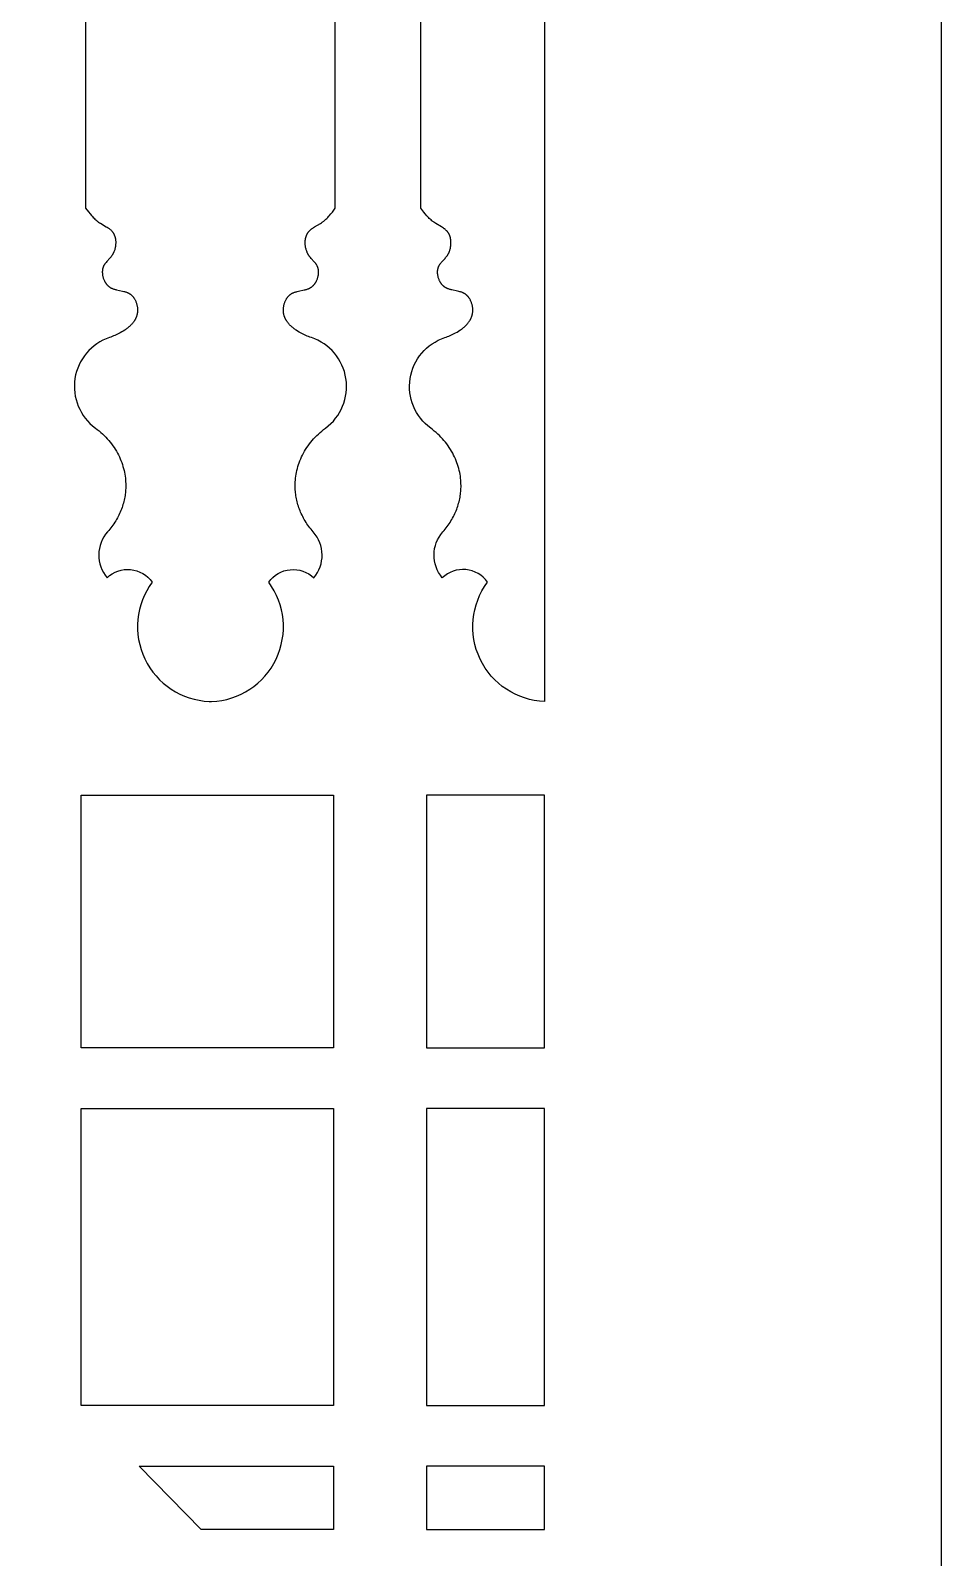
# Model space of a CAD drawing. Extents: x 101 to 2101, y 75 to 2087.
# Drawn here: x 1875.8 to 2101, y 384.7 to 762 of the extents above; entities that cross this region are included whole.
import ezdxf

# ---------------------------------------------------------------- set-up
doc = ezdxf.new("R2010")
doc.units = 0
doc.layers.add('LAYER_01', color=7, linetype='CONTINUOUS')

msp = doc.modelspace()

# ---------------------------------------------------------------- linework, layer by layer
at = {"layer": 'LAYER_01'}
msp.add_lwpolyline([(2101.01, 1666.56, 0.19494), (1108.75, 2087.06), (1108.75, 75.37), (2101.01, 75.37)], format="xyb", close=True, dxfattribs=at)
for points in [[(2002.88, 1591.48), (2002.88, 596.19, -0.602226), (1988.77, 625.69, 0.456941), (1977.61, 626.77, -0.374262), (1977.75, 638.11), (1978.03, 638.43), (1978.3, 638.76), (1978.57, 639.09), (1978.82, 639.43), (1979.07, 639.77), (1979.31, 640.11), (1979.53, 640.46), (1979.75, 640.81), (1979.96, 641.17), (1980.16, 641.53), (1980.35, 641.89), (1980.54, 642.25), (1980.71, 642.62), (1980.87, 642.98), (1981.02, 643.35), (1981.16, 643.72), (1981.3, 644.09), (1981.42, 644.46), (1981.54, 644.83), (1981.64, 645.2), (1981.74, 645.57), (1981.83, 645.94), (1981.91, 646.3), (1981.98, 646.67), (1982.04, 647.04), (1982.09, 647.4), (1982.13, 647.77), (1982.17, 648.13), (1982.2, 648.49), (1982.21, 648.84), (1982.23, 649.2), (1982.23, 649.55), (1982.22, 650.01), (1982.2, 650.47), (1982.17, 650.93), (1982.13, 651.4), (1982.07, 651.87), (1981.99, 652.34), (1981.9, 652.82), (1981.8, 653.29), (1981.68, 653.77), (1981.54, 654.25), (1981.4, 654.73), (1981.23, 655.21), (1981.05, 655.68), (1980.85, 656.16), (1980.64, 656.63), (1980.41, 657.1), (1980.17, 657.57), (1979.91, 658.03), (1979.63, 658.49), (1979.34, 658.94), (1979.03, 659.39), (1978.71, 659.83), (1978.37, 660.26), (1978.02, 660.68), (1977.65, 661.1), (1977.27, 661.51), (1976.88, 661.9), (1976.47, 662.29), (1976.05, 662.67), (1975.62, 663.03), (1975.18, 663.39), (1974.73, 663.73, -0.608262), (1978.23, 686.12), (1978.56, 686.23), (1978.9, 686.36), (1979.23, 686.49), (1979.56, 686.63), (1979.89, 686.78), (1980.22, 686.94), (1980.54, 687.1), (1980.87, 687.28), (1981.24, 687.49), (1981.61, 687.71), (1981.97, 687.95), (1982.14, 688.07), (1982.32, 688.19), (1982.49, 688.32), (1982.66, 688.45), (1982.82, 688.58), (1982.98, 688.72), (1983.14, 688.86), (1983.3, 689), (1983.45, 689.14), (1983.59, 689.29), (1983.73, 689.44), (1983.87, 689.6), (1984, 689.76), (1984.12, 689.92), (1984.24, 690.08), (1984.35, 690.25), (1984.4, 690.33), (1984.46, 690.42), (1984.51, 690.51), (1984.55, 690.59), (1984.6, 690.68), (1984.65, 690.77), (1984.69, 690.86), (1984.73, 690.95), (1984.77, 691.04), (1984.81, 691.13), (1984.85, 691.23), (1984.88, 691.32), (1984.91, 691.42), (1984.94, 691.51), (1984.97, 691.61), (1985, 691.71), (1985.02, 691.81), (1985.04, 691.9), (1985.06, 692.01), (1985.08, 692.11), (1985.09, 692.19), (1985.1, 692.27), (1985.12, 692.43), (1985.13, 692.6), (1985.14, 692.76), (1985.14, 692.93), (1985.13, 693.1), (1985.12, 693.27), (1985.11, 693.43), (1985.09, 693.6), (1985.06, 693.77), (1985.03, 693.94), (1985, 694.11), (1984.96, 694.27), (1984.91, 694.44), (1984.86, 694.6), (1984.81, 694.76), (1984.75, 694.92), (1984.68, 695.08), (1984.61, 695.23), (1984.54, 695.38), (1984.46, 695.53), (1984.38, 695.67), (1984.34, 695.74), (1984.29, 695.81), (1984.25, 695.88), (1984.2, 695.94), (1984.15, 696.01), (1984.11, 696.08), (1984.06, 696.14), (1984.01, 696.2), (1983.96, 696.26), (1983.9, 696.32), (1983.85, 696.38), (1983.79, 696.44), (1983.74, 696.49), (1983.68, 696.55), (1983.62, 696.6), (1983.57, 696.65), (1983.51, 696.7), (1983.45, 696.75), (1983.38, 696.8), (1983.32, 696.84), (1983.25, 696.89), (1983.18, 696.94), (1983.11, 696.98), (1983.03, 697.03), (1982.96, 697.07), (1982.88, 697.1), (1982.8, 697.14), (1982.73, 697.18), (1982.65, 697.21), (1982.57, 697.24), (1982.41, 697.31), (1982.24, 697.36), (1982.08, 697.41), (1981.91, 697.46), (1981.73, 697.51), (1981.39, 697.59), (1979.97, 697.89), (1979.79, 697.93), (1979.62, 697.97), (1979.45, 698.02), (1979.28, 698.08), (1979.11, 698.13), (1978.95, 698.2), (1978.87, 698.23), (1978.79, 698.27), (1978.71, 698.3), (1978.63, 698.34), (1978.56, 698.38), (1978.48, 698.42), (1978.4, 698.47), (1978.33, 698.51), (1978.26, 698.56), (1978.18, 698.61), (1978.11, 698.66), (1978.04, 698.71), (1977.98, 698.76), (1977.92, 698.81), (1977.86, 698.87), (1977.8, 698.92), (1977.74, 698.98), (1977.69, 699.04), (1977.63, 699.1), (1977.57, 699.16), (1977.52, 699.22), (1977.47, 699.29), (1977.42, 699.35), (1977.37, 699.42), (1977.32, 699.49), (1977.27, 699.56), (1977.22, 699.63), (1977.18, 699.7), (1977.13, 699.77), (1977.09, 699.85), (1977.05, 699.92), (1977.01, 700), (1976.97, 700.08), (1976.93, 700.15), (1976.86, 700.31), (1976.79, 700.47), (1976.73, 700.64), (1976.67, 700.8), (1976.62, 700.97), (1976.58, 701.14), (1976.54, 701.31), (1976.5, 701.48), (1976.49, 701.56), (1976.48, 701.65), (1976.47, 701.73), (1976.46, 701.82), (1976.45, 701.9), (1976.44, 701.99), (1976.44, 702.07), (1976.43, 702.16), (1976.43, 702.24), (1976.43, 702.32), (1976.43, 702.41), (1976.44, 702.49), (1976.44, 702.57), (1976.45, 702.66), (1976.46, 702.74), (1976.47, 702.82), (1976.48, 702.9), (1976.49, 702.98), (1976.51, 703.06), (1976.52, 703.14), (1976.54, 703.21), (1976.56, 703.29), (1976.58, 703.36), (1976.61, 703.44), (1976.63, 703.51), (1976.66, 703.58), (1976.68, 703.64), (1976.7, 703.69), (1976.73, 703.73), (1976.75, 703.78), (1976.8, 703.88), (1976.85, 703.98), (1976.91, 704.07), (1976.97, 704.16), (1977.03, 704.25), (1977.09, 704.34), (1977.16, 704.43), (1977.22, 704.51), (1977.36, 704.68), (1977.51, 704.85), (1978.28, 705.69), (1978.43, 705.87), (1978.58, 706.05), (1978.65, 706.14), (1978.72, 706.23), (1978.79, 706.33), (1978.85, 706.43), (1978.91, 706.51), (1978.95, 706.59), (1979, 706.67), (1979.05, 706.75), (1979.09, 706.83), (1979.14, 706.92), (1979.18, 707), (1979.22, 707.09), (1979.26, 707.17), (1979.3, 707.26), (1979.37, 707.44), (1979.43, 707.62), (1979.49, 707.81), (1979.54, 707.99), (1979.59, 708.18), (1979.63, 708.37), (1979.67, 708.56), (1979.69, 708.75), (1979.72, 708.95), (1979.73, 709.14), (1979.74, 709.33), (1979.75, 709.52), (1979.75, 709.72), (1979.74, 709.91), (1979.72, 710.09), (1979.71, 710.19), (1979.7, 710.28), (1979.69, 710.37), (1979.67, 710.47), (1979.65, 710.56), (1979.64, 710.65), (1979.62, 710.74), (1979.59, 710.83), (1979.57, 710.91), (1979.55, 711), (1979.52, 711.09), (1979.49, 711.17), (1979.46, 711.26), (1979.43, 711.34), (1979.4, 711.42), (1979.36, 711.51), (1979.32, 711.59), (1979.28, 711.67), (1979.24, 711.74), (1979.2, 711.82), (1979.16, 711.89), (1979.11, 711.97), (1979.07, 712.04), (1979.02, 712.11), (1978.98, 712.16), (1978.94, 712.22), (1978.9, 712.27), (1978.86, 712.32), (1978.82, 712.37), (1978.77, 712.42), (1978.69, 712.51), (1978.59, 712.6), (1978.5, 712.69), (1978.4, 712.78), (1978.3, 712.87), (1978.2, 712.95), (1978.09, 713.03), (1977.98, 713.11), (1977.87, 713.19), (1977.65, 713.34), (1977.42, 713.48), (1975.99, 714.33), (1975.75, 714.48), (1975.53, 714.63), (1975.4, 714.72), (1975.28, 714.81), (1975.17, 714.9), (1975.05, 714.99), (1974.82, 715.18), (1974.6, 715.38), (1974.39, 715.58), (1974.18, 715.79), (1973.98, 716.01), (1973.78, 716.23), (1973.4, 716.68), (1973.03, 717.14), (1972.3, 718.07), (1972.27, 1016.98, -0.48988)], [(1889.39, 1017.01), (1889.42, 718.1), (1890.15, 717.16), (1890.52, 716.7), (1890.9, 716.25), (1891.1, 716.03), (1891.3, 715.82), (1891.51, 715.61), (1891.72, 715.41), (1891.94, 715.21), (1892.17, 715.02), (1892.29, 714.92), (1892.4, 714.83), (1892.52, 714.74), (1892.64, 714.66), (1892.87, 714.5), (1893.11, 714.35), (1894.54, 713.51), (1894.77, 713.36), (1894.99, 713.21), (1895.1, 713.13), (1895.21, 713.06), (1895.32, 712.97), (1895.42, 712.89), (1895.52, 712.81), (1895.62, 712.72), (1895.71, 712.63), (1895.8, 712.54), (1895.89, 712.44), (1895.94, 712.39), (1895.98, 712.34), (1896.02, 712.29), (1896.06, 712.24), (1896.1, 712.19), (1896.14, 712.14), (1896.19, 712.07), (1896.23, 712), (1896.28, 711.92), (1896.32, 711.85), (1896.36, 711.77), (1896.4, 711.69), (1896.44, 711.61), (1896.48, 711.53), (1896.52, 711.45), (1896.55, 711.37), (1896.58, 711.29), (1896.61, 711.2), (1896.64, 711.12), (1896.67, 711.03), (1896.69, 710.94), (1896.71, 710.85), (1896.74, 710.76), (1896.76, 710.67), (1896.77, 710.58), (1896.79, 710.49), (1896.81, 710.4), (1896.82, 710.31), (1896.83, 710.21), (1896.84, 710.12), (1896.86, 709.93), (1896.86, 709.74), (1896.87, 709.55), (1896.86, 709.36), (1896.85, 709.17), (1896.84, 708.97), (1896.81, 708.78), (1896.79, 708.59), (1896.75, 708.4), (1896.71, 708.21), (1896.66, 708.02), (1896.61, 707.83), (1896.55, 707.65), (1896.49, 707.47), (1896.42, 707.29), (1896.38, 707.2), (1896.34, 707.11), (1896.3, 707.03), (1896.26, 706.94), (1896.21, 706.86), (1896.17, 706.78), (1896.12, 706.69), (1896.07, 706.61), (1896.03, 706.53), (1895.97, 706.45), (1895.91, 706.36), (1895.84, 706.26), (1895.77, 706.17), (1895.7, 706.07), (1895.55, 705.89), (1895.4, 705.72), (1894.63, 704.88), (1894.48, 704.71), (1894.34, 704.54), (1894.28, 704.45), (1894.21, 704.37), (1894.15, 704.28), (1894.09, 704.19), (1894.03, 704.1), (1893.97, 704), (1893.92, 703.91), (1893.87, 703.81), (1893.85, 703.76), (1893.82, 703.71), (1893.8, 703.66), (1893.78, 703.61), (1893.75, 703.54), (1893.73, 703.47), (1893.7, 703.39), (1893.68, 703.32), (1893.66, 703.24), (1893.64, 703.16), (1893.63, 703.08), (1893.61, 703.01), (1893.6, 702.93), (1893.59, 702.85), (1893.58, 702.76), (1893.57, 702.68), (1893.56, 702.6), (1893.56, 702.52), (1893.55, 702.44), (1893.55, 702.35), (1893.55, 702.27), (1893.55, 702.18), (1893.56, 702.1), (1893.56, 702.01), (1893.57, 701.93), (1893.58, 701.84), (1893.59, 701.76), (1893.6, 701.67), (1893.61, 701.59), (1893.62, 701.5), (1893.66, 701.33), (1893.7, 701.16), (1893.74, 701), (1893.79, 700.83), (1893.85, 700.66), (1893.91, 700.5), (1893.98, 700.34), (1894.05, 700.18), (1894.09, 700.1), (1894.13, 700.03), (1894.17, 699.95), (1894.21, 699.88), (1894.25, 699.8), (1894.3, 699.73), (1894.34, 699.66), (1894.39, 699.59), (1894.44, 699.52), (1894.49, 699.45), (1894.54, 699.38), (1894.59, 699.31), (1894.64, 699.25), (1894.69, 699.19), (1894.75, 699.13), (1894.8, 699.07), (1894.86, 699.01), (1894.92, 698.95), (1894.98, 698.89), (1895.04, 698.84), (1895.1, 698.79), (1895.16, 698.74), (1895.23, 698.69), (1895.3, 698.63), (1895.38, 698.58), (1895.45, 698.54), (1895.52, 698.49), (1895.6, 698.45), (1895.67, 698.41), (1895.75, 698.37), (1895.83, 698.33), (1895.91, 698.29), (1895.99, 698.26), (1896.07, 698.22), (1896.23, 698.16), (1896.4, 698.1), (1896.57, 698.05), (1896.74, 698), (1896.91, 697.96), (1897.09, 697.91), (1898.5, 697.62), (1898.85, 697.53), (1899.03, 697.49), (1899.19, 697.44), (1899.36, 697.39), (1899.53, 697.33), (1899.69, 697.27), (1899.77, 697.24), (1899.85, 697.2), (1899.92, 697.17), (1900, 697.13), (1900.08, 697.09), (1900.15, 697.05), (1900.23, 697.01), (1900.3, 696.97), (1900.37, 696.92), (1900.44, 696.87), (1900.5, 696.83), (1900.57, 696.78), (1900.63, 696.73), (1900.69, 696.68), (1900.74, 696.63), (1900.8, 696.58), (1900.86, 696.52), (1900.91, 696.47), (1900.97, 696.41), (1901.02, 696.35), (1901.07, 696.29), (1901.13, 696.23), (1901.18, 696.17), (1901.23, 696.1), (1901.27, 696.04), (1901.32, 695.97), (1901.37, 695.9), (1901.41, 695.84), (1901.46, 695.77), (1901.5, 695.7), (1901.58, 695.55), (1901.66, 695.41), (1901.73, 695.26), (1901.8, 695.1), (1901.87, 694.95), (1901.93, 694.79), (1901.98, 694.63), (1902.03, 694.46), (1902.08, 694.3), (1902.12, 694.13), (1902.15, 693.97), (1902.18, 693.8), (1902.21, 693.63), (1902.23, 693.46), (1902.24, 693.29), (1902.25, 693.12), (1902.26, 692.96), (1902.25, 692.79), (1902.25, 692.62), (1902.24, 692.46), (1902.22, 692.29), (1902.21, 692.21), (1902.2, 692.13), (1902.18, 692.03), (1902.16, 691.93), (1902.14, 691.83), (1902.12, 691.73), (1902.09, 691.64), (1902.06, 691.54), (1902.03, 691.44), (1902, 691.35), (1901.97, 691.25), (1901.93, 691.16), (1901.89, 691.07), (1901.85, 690.98), (1901.81, 690.89), (1901.77, 690.8), (1901.72, 690.71), (1901.67, 690.62), (1901.63, 690.53), (1901.58, 690.45), (1901.52, 690.36), (1901.47, 690.27), (1901.36, 690.11), (1901.24, 689.94), (1901.12, 689.78), (1900.99, 689.62), (1900.85, 689.47), (1900.71, 689.32), (1900.57, 689.17), (1900.42, 689.02), (1900.26, 688.88), (1900.1, 688.74), (1899.94, 688.61), (1899.78, 688.47), (1899.61, 688.34), (1899.44, 688.22), (1899.26, 688.09), (1899.09, 687.97), (1898.73, 687.74), (1898.36, 687.52), (1897.99, 687.31), (1897.66, 687.13), (1897.34, 686.97), (1897.01, 686.81), (1896.68, 686.66), (1896.35, 686.52), (1896.02, 686.39), (1895.68, 686.26), (1895.35, 686.14, 0.608262), (1891.85, 663.76), (1892.3, 663.41), (1892.74, 663.06), (1893.17, 662.69), (1893.59, 662.32), (1894, 661.93), (1894.39, 661.53), (1894.77, 661.13), (1895.14, 660.71), (1895.49, 660.29), (1895.83, 659.85), (1896.15, 659.41), (1896.46, 658.97), (1896.75, 658.52), (1897.02, 658.06), (1897.29, 657.6), (1897.53, 657.13), (1897.76, 656.66), (1897.97, 656.19), (1898.17, 655.71), (1898.35, 655.23), (1898.52, 654.75), (1898.66, 654.28), (1898.8, 653.8), (1898.92, 653.32), (1899.02, 652.84), (1899.11, 652.37), (1899.18, 651.89), (1899.25, 651.42), (1899.29, 650.96), (1899.32, 650.49), (1899.34, 650.03), (1899.35, 649.58), (1899.35, 649.23), (1899.33, 648.87), (1899.31, 648.51), (1899.29, 648.15), (1899.25, 647.79), (1899.21, 647.43), (1899.16, 647.07), (1899.1, 646.7), (1899.03, 646.33), (1898.95, 645.96), (1898.86, 645.59), (1898.76, 645.22), (1898.66, 644.85), (1898.54, 644.48), (1898.42, 644.11), (1898.28, 643.74), (1898.14, 643.38), (1897.99, 643.01), (1897.83, 642.64), (1897.66, 642.28), (1897.47, 641.92), (1897.28, 641.55), (1897.08, 641.2), (1896.87, 640.84), (1896.65, 640.49), (1896.43, 640.14), (1896.19, 639.8), (1895.94, 639.45), (1895.69, 639.12), (1895.42, 638.79), (1895.15, 638.46), (1894.87, 638.14, 0.374262), (1894.73, 626.8, -0.456941), (1905.89, 625.71, 0.602226), (1920, 596.22), (1920.57, 596.19, 0.602226), (1934.69, 625.69, -0.456941), (1945.84, 626.77, 0.374262), (1945.7, 638.11), (1945.42, 638.43), (1945.15, 638.76), (1944.88, 639.09), (1944.63, 639.43), (1944.38, 639.77), (1944.14, 640.11), (1943.92, 640.46), (1943.7, 640.81), (1943.49, 641.17), (1943.29, 641.53), (1943.1, 641.89), (1942.92, 642.25), (1942.74, 642.62), (1942.58, 642.98), (1942.43, 643.35), (1942.29, 643.72), (1942.15, 644.09), (1942.03, 644.46), (1941.91, 644.83), (1941.81, 645.2), (1941.71, 645.57), (1941.62, 645.94), (1941.55, 646.3), (1941.48, 646.67), (1941.42, 647.04), (1941.36, 647.4), (1941.32, 647.77), (1941.28, 648.13), (1941.26, 648.49), (1941.24, 648.84), (1941.23, 649.2), (1941.22, 649.55), (1941.23, 650.01), (1941.25, 650.47), (1941.28, 650.93), (1941.33, 651.4), (1941.39, 651.87), (1941.46, 652.34), (1941.55, 652.82), (1941.65, 653.29), (1941.77, 653.77), (1941.91, 654.25), (1942.06, 654.73), (1942.22, 655.21), (1942.4, 655.68), (1942.6, 656.16), (1942.81, 656.63), (1943.04, 657.1), (1943.29, 657.57), (1943.55, 658.03), (1943.82, 658.49), (1944.11, 658.94), (1944.42, 659.39), (1944.74, 659.83), (1945.08, 660.26), (1945.43, 660.68), (1945.8, 661.1), (1946.18, 661.51), (1946.57, 661.9), (1946.98, 662.29), (1947.4, 662.67), (1947.83, 663.03), (1948.27, 663.39), (1948.72, 663.73, 0.608262), (1945.23, 686.12), (1944.89, 686.23), (1944.55, 686.36), (1944.22, 686.49), (1943.89, 686.63), (1943.56, 686.78), (1943.23, 686.94), (1942.91, 687.1), (1942.58, 687.28), (1942.21, 687.49), (1941.84, 687.71), (1941.48, 687.95), (1941.31, 688.07), (1941.13, 688.19), (1940.96, 688.32), (1940.79, 688.45), (1940.63, 688.58), (1940.47, 688.72), (1940.31, 688.86), (1940.16, 689), (1940.01, 689.14), (1939.86, 689.29), (1939.72, 689.44), (1939.59, 689.6), (1939.46, 689.76), (1939.33, 689.92), (1939.21, 690.08), (1939.1, 690.25), (1939.05, 690.33), (1939, 690.42), (1938.95, 690.51), (1938.9, 690.59), (1938.85, 690.68), (1938.8, 690.77), (1938.76, 690.86), (1938.72, 690.95), (1938.68, 691.04), (1938.64, 691.13), (1938.61, 691.23), (1938.57, 691.32), (1938.54, 691.42), (1938.51, 691.51), (1938.48, 691.61), (1938.46, 691.71), (1938.43, 691.81), (1938.41, 691.9), (1938.39, 692.01), (1938.37, 692.11), (1938.36, 692.19), (1938.35, 692.27), (1938.33, 692.43), (1938.32, 692.6), (1938.32, 692.76), (1938.32, 692.93), (1938.32, 693.1), (1938.33, 693.27), (1938.34, 693.43), (1938.37, 693.6), (1938.39, 693.77), (1938.42, 693.94), (1938.46, 694.11), (1938.5, 694.27), (1938.54, 694.44), (1938.59, 694.6), (1938.65, 694.76), (1938.71, 694.92), (1938.77, 695.08), (1938.84, 695.23), (1938.91, 695.38), (1938.99, 695.53), (1939.07, 695.67), (1939.11, 695.74), (1939.16, 695.81), (1939.2, 695.88), (1939.25, 695.94), (1939.3, 696.01), (1939.35, 696.08), (1939.39, 696.14), (1939.44, 696.2), (1939.5, 696.26), (1939.55, 696.32), (1939.6, 696.38), (1939.66, 696.44), (1939.71, 696.49), (1939.77, 696.55), (1939.83, 696.6), (1939.89, 696.65), (1939.95, 696.7), (1940.01, 696.75), (1940.07, 696.8), (1940.13, 696.84), (1940.2, 696.89), (1940.27, 696.94), (1940.35, 696.98), (1940.42, 697.03), (1940.49, 697.07), (1940.57, 697.1), (1940.65, 697.14), (1940.72, 697.18), (1940.8, 697.21), (1940.88, 697.24), (1941.04, 697.31), (1941.21, 697.36), (1941.38, 697.41), (1941.55, 697.46), (1941.72, 697.51), (1942.07, 697.59), (1943.48, 697.89), (1943.66, 697.93), (1943.83, 697.97), (1944, 698.02), (1944.17, 698.08), (1944.34, 698.13), (1944.5, 698.2), (1944.58, 698.23), (1944.66, 698.27), (1944.74, 698.3), (1944.82, 698.34), (1944.9, 698.38), (1944.97, 698.42), (1945.05, 698.47), (1945.12, 698.51), (1945.2, 698.56), (1945.27, 698.61), (1945.34, 698.66), (1945.41, 698.71), (1945.47, 698.76), (1945.53, 698.81), (1945.59, 698.87), (1945.65, 698.92), (1945.71, 698.98), (1945.77, 699.04), (1945.82, 699.1), (1945.88, 699.16), (1945.93, 699.22), (1945.98, 699.29), (1946.03, 699.35), (1946.09, 699.42), (1946.13, 699.49), (1946.18, 699.56), (1946.23, 699.63), (1946.27, 699.7), (1946.32, 699.77), (1946.36, 699.85), (1946.4, 699.92), (1946.44, 700), (1946.48, 700.08), (1946.52, 700.15), (1946.59, 700.31), (1946.66, 700.47), (1946.72, 700.64), (1946.78, 700.8), (1946.83, 700.97), (1946.87, 701.14), (1946.91, 701.31), (1946.95, 701.48), (1946.96, 701.56), (1946.97, 701.65), (1946.99, 701.73), (1946.99, 701.82), (1947, 701.9), (1947.01, 701.99), (1947.01, 702.07), (1947.02, 702.16), (1947.02, 702.24), (1947.02, 702.32), (1947.02, 702.41), (1947.02, 702.49), (1947.01, 702.57), (1947, 702.66), (1947, 702.74), (1946.99, 702.82), (1946.97, 702.9), (1946.96, 702.98), (1946.95, 703.06), (1946.93, 703.14), (1946.91, 703.21), (1946.89, 703.29), (1946.87, 703.36), (1946.84, 703.44), (1946.82, 703.51), (1946.79, 703.58), (1946.77, 703.64), (1946.75, 703.69), (1946.72, 703.73), (1946.7, 703.78), (1946.65, 703.88), (1946.6, 703.98), (1946.54, 704.07), (1946.49, 704.16), (1946.42, 704.25), (1946.36, 704.34), (1946.3, 704.43), (1946.23, 704.51), (1946.09, 704.68), (1945.94, 704.85), (1945.17, 705.69), (1945.02, 705.87), (1944.87, 706.05), (1944.8, 706.14), (1944.73, 706.23), (1944.66, 706.33), (1944.6, 706.43), (1944.55, 706.51), (1944.5, 706.59), (1944.45, 706.67), (1944.4, 706.75), (1944.36, 706.83), (1944.32, 706.92), (1944.27, 707), (1944.23, 707.09), (1944.19, 707.17), (1944.16, 707.26), (1944.09, 707.44), (1944.02, 707.62), (1943.96, 707.81), (1943.91, 707.99), (1943.86, 708.18), (1943.82, 708.37), (1943.79, 708.56), (1943.76, 708.75), (1943.73, 708.95), (1943.72, 709.14), (1943.71, 709.33), (1943.7, 709.52), (1943.71, 709.72), (1943.72, 709.91), (1943.73, 710.09), (1943.74, 710.19), (1943.75, 710.28), (1943.77, 710.37), (1943.78, 710.47), (1943.8, 710.56), (1943.82, 710.65), (1943.84, 710.74), (1943.86, 710.83), (1943.88, 710.91), (1943.91, 711), (1943.93, 711.09), (1943.96, 711.17), (1943.99, 711.26), (1944.02, 711.34), (1944.06, 711.42), (1944.09, 711.51), (1944.13, 711.59), (1944.17, 711.67), (1944.21, 711.74), (1944.25, 711.82), (1944.29, 711.89), (1944.34, 711.97), (1944.39, 712.04), (1944.43, 712.11), (1944.47, 712.16), (1944.51, 712.22), (1944.55, 712.27), (1944.59, 712.32), (1944.64, 712.37), (1944.68, 712.42), (1944.77, 712.51), (1944.86, 712.6), (1944.95, 712.69), (1945.05, 712.78), (1945.15, 712.87), (1945.25, 712.95), (1945.36, 713.03), (1945.47, 713.11), (1945.58, 713.19), (1945.8, 713.34), (1946.03, 713.48), (1947.47, 714.33), (1947.7, 714.48), (1947.93, 714.63), (1948.05, 714.72), (1948.17, 714.81), (1948.29, 714.9), (1948.4, 714.99), (1948.63, 715.18), (1948.85, 715.38), (1949.06, 715.58), (1949.27, 715.79), (1949.47, 716.01), (1949.67, 716.23), (1950.05, 716.68), (1950.43, 717.14), (1951.15, 718.07), (1951.18, 1016.98, 0.48988)]]:
    msp.add_lwpolyline(points, format="xyb", dxfattribs=at)
for points in [[(1950.72, 573.03), (1950.72, 510.64), (1888.31, 510.64), (1888.31, 573.03)], [(1973.72, 573.03), (1973.72, 510.64), (2002.88, 510.64), (2002.88, 573.03)], [(1888.31, 495.64), (1950.72, 495.64), (1950.72, 422.25), (1888.31, 422.25)], [(2002.88, 495.64), (1973.72, 495.64), (1973.72, 422.25), (2002.88, 422.25)], [(1950.72, 407.25), (1950.72, 391.59), (1917.98, 391.59), (1902.7, 407.25)], [(1973.72, 407.25), (1973.72, 391.59), (2002.88, 391.59), (2002.88, 407.25)]]:
    msp.add_lwpolyline(points, close=True, dxfattribs=at)

doc.saveas('drawing.dxf')
